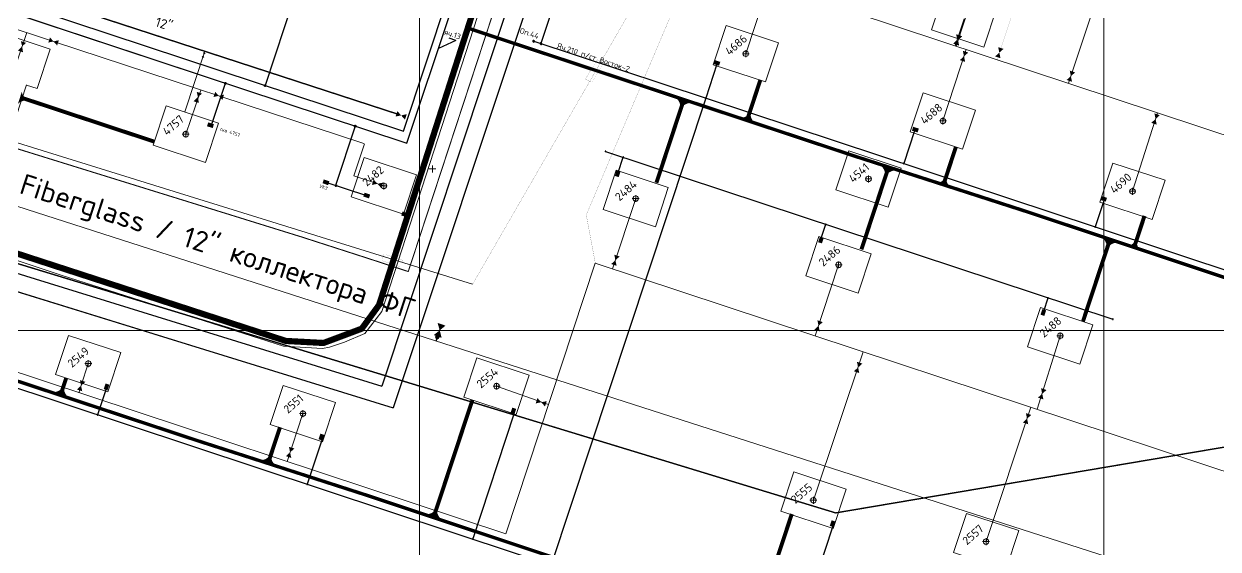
# Model space of a CAD drawing. Header units: millimetres. Extents: x 519 to 9564855, y -810 to 5021775.
# Drawn here: x 9538425 to 9540161, y 4995682 to 4996446 of the extents above; entities that cross this region are included whole.
import ezdxf

# ---------------------------------------------------------------- set-up
doc = ezdxf.new("R2010")
doc.units = ezdxf.units.MM
doc.header["$LTSCALE"] = 2
doc.header["$MEASUREMENT"] = 0
doc.header["$PDMODE"] = 2
doc.header["$PDSIZE"] = 5
doc.linetypes.add('ACAD_ISO02W100', pattern=[15, 12, -3])
doc.linetypes.add('DASHED2', pattern=[9.525, 6.35, -3.175])
for name, color, linetype, lineweight in [('200 скв. на 2010 год', 61, 'Continuous', 0), ('SteamInjInfrastructure', 25, 'Continuous', 100), ('WELLS(drilled after 2000y)', 6, 'Continuous', 40), ('Оптиковолоконный кабель', 220, 'CAB6', 20), ('Скв на 2025 допы от ХеКай', 204, 'Continuous', 0), ('Электро', 1, 'Continuous', 30), ('Электроснаб', 1, 'Continuous', 18), ('Электроснабжене', 1, 'Continuous', 18)]:
    doc.layers.add(name, color=color, linetype=linetype, lineweight=lineweight)
for name, color, linetype in [('42 доп. скв. на 2009 год', 96, 'Continuous'), ('Existing roads', 41, 'Continuous'), ('FIBERGLASS', 212, 'Continuous'), ('Future Roads', 44, 'Continuous'), ('GRID_PULKOVO', 7, 'Continuous'), ('Injection lines', 164, 'Continuous'), ('New disposal wells', 191, 'Continuous'), ('OilColl&Flowlines', 3, 'Continuous'), ('POINT', 7, 'Continuous'), ('PPLINE_WAT', 7, 'WTR_LINE'), ('PT_ID', 7, 'Continuous'), ('ROAD_GROUND', 9, 'Continuous'), ('Stage 10 wells', 7, 'Continuous'), ('stage 7.frame', 7, 'Continuous'), ('Stage8 wlls text', 7, 'Continuous'), ('STATION', 7, 'Continuous'), ('STATION_ID', 7, 'Continuous'), ('МГ-земельный участок', 7, 'Continuous')]:
    doc.layers.add(name, color=color, linetype=linetype)
doc.styles.add('92051501$0$STANDARD', font='simplex.shx')
doc.styles.add('Elect', font='isocpeur.ttf')
doc.styles.get("Standard").update_dxf_attribs({"font": 'isocpeur.ttf', "width": 0.5})
doc.styles.add('STD', font='txt')
doc.linetypes.add('_GP_B3', pattern='A,100,-6,["В3",Standard,S=5,R=0,X=-3,Y=-2.5],-8', length=114)
doc.linetypes.add('CAB', pattern='A,0.7,-0.43403,["K",Standard,S=0.9,R=0,X=-0.4,Y=-0.3],-0.8', length=1.93403)
doc.linetypes.add('CAB6', pattern='A,0.9,-0.9,["6",Standard,S=0.9,R=0,X=-0.8,Y=-0.4],11', length=12.8)
doc.linetypes.add('WTR_LINE', pattern='A,0.5,-0.2,["W",92051501$0$STANDARD,S=0.1,R=0,X=-0.1,Y=-0.05],-0.05', length=0.75)

# ---------------------------------------------------------------- blocks, each defined once
blk = doc.blocks.new('CROSS')
at = {"color": 0}
for p, q in [((-50, 0), (50, 0)), ((0, -50), (0, 50))]:
    blk.add_line(p, q, dxfattribs=at)

msp = doc.modelspace()

# ---------------------------------------------------------------- hatches: boundary and pattern name
at = {"layer": 'Existing roads', "lineweight": 0}
h = msp.add_hatch(color=256, dxfattribs=at)
h.paths.add_polyline_path([(9538426.73979, 4996335.78152), (9538426.14303, 4996334.19428, 0.1551187413), (9538416.60602, 4996329.66163), (9538419.35916, 4996338.21723)])
h.paths.add_polyline_path([(9538427.31342, 4996337.30723), (9538426.73979, 4996335.78152), (9538419.35916, 4996338.21723), (9538422.18964, 4996347.01316, 0.1615507837)])
h = msp.add_hatch(color=256, dxfattribs=at)
h.paths.add_polyline_path([(9539479.80831, 4996313.51779), (9539481.39555, 4996312.92102, 0.1551187413), (9539485.9282, 4996303.38401), (9539477.3726, 4996306.13715)])
h.paths.add_polyline_path([(9539478.28261, 4996314.09141), (9539479.80831, 4996313.51779), (9539477.3726, 4996306.13715), (9539468.57667, 4996308.96763, 0.1615507837)])
h = msp.add_hatch(color=256, dxfattribs=at)
h.paths.add_polyline_path([(9539764.5606, 4996219.29841), (9539766.14784, 4996218.70165, 0.1551187413), (9539770.68049, 4996209.16464), (9539762.1249, 4996211.91778)])
h.paths.add_polyline_path([(9539763.0349, 4996219.87204), (9539764.5606, 4996219.29841), (9539762.1249, 4996211.91778), (9539753.32896, 4996214.74826, 0.1615507837)])
h = msp.add_hatch(color=256, dxfattribs=at)
h.paths.add_polyline_path([(9540040.98749, 4996127.83376), (9540042.57473, 4996127.237, 0.1551187413), (9540047.10739, 4996117.69999), (9540038.55179, 4996120.45313)])
h.paths.add_polyline_path([(9540039.46179, 4996128.40739), (9540040.98749, 4996127.83376), (9540038.55179, 4996120.45313), (9540029.75585, 4996123.28361, 0.1615507837)])
at = {"layer": 'Future Roads', "linetype": 'ByBlock', "lineweight": 0, "ltscale": 25}
h = msp.add_hatch(color=256, dxfattribs=at)
h.paths.add_polyline_path([(9539380.91991, 4996326.11663), (9539379.33267, 4996326.71339, 0.1551187413), (9539374.80002, 4996336.2504), (9539383.35561, 4996333.49726)])
h.paths.add_polyline_path([(9539382.44561, 4996325.543), (9539380.91991, 4996326.11663), (9539383.35561, 4996333.49726), (9539392.15155, 4996330.66678, 0.1615507837)])
h = msp.add_hatch(color=256, dxfattribs=at)
h.paths.add_polyline_path([(9539678.42932, 4996227.98038), (9539676.84208, 4996228.57714, 0.1551187413), (9539672.30943, 4996238.11416), (9539680.86503, 4996235.36101)])
h.paths.add_polyline_path([(9539679.95502, 4996227.40675), (9539678.42932, 4996227.98038), (9539680.86503, 4996235.36101), (9539689.66096, 4996232.53053, 0.1615507837)])
h = msp.add_hatch(color=256, dxfattribs=at)
h.paths.add_polyline_path([(9540000.47832, 4996123.03491), (9539998.89109, 4996123.63167, 0.1551187413), (9539994.35843, 4996133.16868), (9540002.91403, 4996130.41554)])
h.paths.add_polyline_path([(9540002.00403, 4996122.46128), (9540000.47832, 4996123.03491), (9540002.91403, 4996130.41554), (9540011.70996, 4996127.58506, 0.1615507837)])
h = msp.add_hatch(color=256, dxfattribs=at)
h.paths.add_polyline_path([(9538481.82943, 4995915.19269), (9538483.41667, 4995914.59593, 0.1551187413), (9538487.94932, 4995905.05892), (9538479.39372, 4995907.81206)])
h.paths.add_polyline_path([(9538480.30373, 4995915.76632), (9538481.82943, 4995915.19269), (9538479.39372, 4995907.81206), (9538470.59779, 4995910.64254, 0.1615507837)])
h = msp.add_hatch(color=256, dxfattribs=at)
h.paths.add_polyline_path([(9538782.89434, 4995816.31371), (9538784.48158, 4995815.71695, 0.1551187413), (9538789.01423, 4995806.17994), (9538780.45863, 4995808.93308)])
h.paths.add_polyline_path([(9538781.36864, 4995816.88734), (9538782.89434, 4995816.31371), (9538780.45863, 4995808.93308), (9538771.6627, 4995811.76356, 0.1615507837)])
h = msp.add_hatch(color=256, dxfattribs=at)
h.paths.add_polyline_path([(9539023.99468, 4995737.75529), (9539025.58192, 4995737.15853, 0.1551187413), (9539030.11457, 4995727.62152), (9539021.55897, 4995730.37466)])
h.paths.add_polyline_path([(9539022.46897, 4995738.32892), (9539023.99468, 4995737.75529), (9539021.55897, 4995730.37466), (9539012.76304, 4995733.20514, 0.1615507837)])
at = {"layer": 'New disposal wells', "linetype": 'ByBlock', "lineweight": 0, "ltscale": 25}
h = msp.add_hatch(color=0, dxfattribs=at)
edge = h.paths.add_edge_path()
edge.add_arc((9539026.1, 4995990.2), 2.6, 0, 360)
at = {"layer": 'Электро', "ltscale": 7.5}
for points in [[(9539429.18048, 4996393.08801), (9539427.38472, 4996387.45588), (9539435.59557, 4996384.83791), (9539437.39133, 4996390.47003)], [(9538693.19605, 4996302.53536), (9538691.40029, 4996296.90324), (9538699.61114, 4996294.28527), (9538701.40691, 4996299.91739)], [(9539717.6586, 4996296.14708), (9539715.86284, 4996290.51496), (9539724.07369, 4996287.89698), (9539725.86945, 4996293.5291)], [(9539991.17552, 4996195.59436), (9539989.37976, 4996189.96223), (9539997.59061, 4996187.34426), (9539999.38638, 4996192.97638)]]:
    msp.add_hatch(color=256, dxfattribs=at).paths.add_polyline_path(points)
at = {"layer": 'Электро'}
h = msp.add_hatch(color=256, dxfattribs=at)
edge = h.paths.add_edge_path()
edge.add_arc((9538718.01239, 4996359.4865), 1.2343, 0, 360)
h = msp.add_hatch(color=256, dxfattribs=at)
edge = h.paths.add_edge_path()
edge.add_arc((9538775.71439, 4996356.02006), 1.2343, 0, 360)
h = msp.add_hatch(color=256, dxfattribs=at)
edge = h.paths.add_edge_path()
edge.add_arc((9538906.76008, 4996297.03331), 1.2343, 0, 360)
for points in [[(9538861.13565, 4996219.637), (9538859.2649, 4996214.02934), (9538867.44009, 4996211.30204), (9538869.31084, 4996216.9097)], [(9539284.06407, 4996224.76478), (9539289.6763, 4996222.90779), (9539292.38353, 4996231.08965), (9539286.7713, 4996232.94664)], [(9538920.41752, 4996200.37516), (9538918.54676, 4996194.7675), (9538926.72196, 4996192.0402), (9538928.59271, 4996197.64786)], [(9539579.46883, 4996128.50043), (9539585.08106, 4996126.64344), (9539587.78829, 4996134.8253), (9539582.17606, 4996136.68228)], [(9539902.70426, 4996023.10296), (9539908.31649, 4996021.24598), (9539911.02372, 4996029.42784), (9539905.41149, 4996031.28482)], [(9538541.16149, 4995914.92685), (9538546.77372, 4995913.06987), (9538549.48095, 4995921.25173), (9538543.86872, 4995923.10871)], [(9539132.3666, 4995879.78255), (9539137.97883, 4995877.92556), (9539140.68606, 4995886.10742), (9539135.07383, 4995887.9644)], [(9538853.52654, 4995842.04346), (9538859.13878, 4995840.18647), (9538861.84601, 4995848.36833), (9538856.23377, 4995850.22532)], [(9539596.52332, 4995716.12129), (9539602.13555, 4995714.26431), (9539604.84278, 4995722.44617), (9539599.23055, 4995724.30315)]]:
    msp.add_hatch(color=256, dxfattribs=at).paths.add_polyline_path(points)
h = msp.add_hatch(color=256, dxfattribs=at)
edge = h.paths.add_edge_path()
edge.add_arc((9538878.75477, 4996210.71123), 1.2343, 0, 360)
at = {"layer": 'Электроснаб', "lineweight": 0, "ltscale": 7.5}
for points in [[(9539429.18048, 4996393.08801), (9539427.38472, 4996387.45588), (9539435.59557, 4996384.83791), (9539437.39133, 4996390.47003)], [(9538693.19605, 4996302.53536), (9538691.40029, 4996296.90324), (9538699.61114, 4996294.28527), (9538701.40691, 4996299.91739)], [(9539717.6586, 4996296.14708), (9539715.86284, 4996290.51496), (9539724.07369, 4996287.89698), (9539725.86945, 4996293.5291)], [(9539991.17552, 4996195.59436), (9539989.37976, 4996189.96223), (9539997.59061, 4996187.34426), (9539999.38638, 4996192.97638)]]:
    msp.add_hatch(color=1, dxfattribs=at).paths.add_polyline_path(points)
at = {"layer": 'Электроснаб', "lineweight": 0}
h = msp.add_hatch(color=1, dxfattribs=at)
edge = h.paths.add_edge_path()
edge.add_arc((9538718.01239, 4996359.4865), 1.2343, 0, 360)
h = msp.add_hatch(color=1, dxfattribs=at)
edge = h.paths.add_edge_path()
edge.add_arc((9538775.71439, 4996356.02006), 1.2343, 0, 360)
h = msp.add_hatch(color=1, dxfattribs=at)
edge = h.paths.add_edge_path()
edge.add_arc((9538906.76008, 4996297.03331), 1.2343, 0, 360)
for points in [[(9538861.13565, 4996219.637), (9538859.2649, 4996214.02934), (9538867.44009, 4996211.30204), (9538869.31084, 4996216.9097)], [(9539284.06407, 4996224.76478), (9539289.6763, 4996222.90779), (9539292.38353, 4996231.08965), (9539286.7713, 4996232.94664)], [(9538920.41752, 4996200.37516), (9538918.54676, 4996194.7675), (9538926.72196, 4996192.0402), (9538928.59271, 4996197.64786)], [(9539579.46883, 4996128.50043), (9539585.08106, 4996126.64344), (9539587.78829, 4996134.8253), (9539582.17606, 4996136.68228)], [(9539902.70426, 4996023.10296), (9539908.31649, 4996021.24598), (9539911.02372, 4996029.42784), (9539905.41149, 4996031.28482)], [(9538541.16149, 4995914.92685), (9538546.77372, 4995913.06987), (9538549.48095, 4995921.25173), (9538543.86872, 4995923.10871)], [(9539132.3666, 4995879.78255), (9539137.97883, 4995877.92556), (9539140.68606, 4995886.10742), (9539135.07383, 4995887.9644)], [(9538853.52654, 4995842.04346), (9538859.13878, 4995840.18647), (9538861.84601, 4995848.36833), (9538856.23377, 4995850.22532)], [(9539596.52332, 4995716.12129), (9539602.13555, 4995714.26431), (9539604.84278, 4995722.44617), (9539599.23055, 4995724.30315)]]:
    msp.add_hatch(color=1, dxfattribs=at).paths.add_polyline_path(points)
h = msp.add_hatch(color=1, dxfattribs=at)
edge = h.paths.add_edge_path()
edge.add_arc((9538878.75477, 4996210.71123), 1.2343, 0, 360)
at = {"layer": 'Электроснабжене', "lineweight": 0, "ltscale": 7.5}
for points in [[(9539429.18048, 4996393.08801), (9539427.38472, 4996387.45588), (9539435.59557, 4996384.83791), (9539437.39133, 4996390.47003)], [(9538693.19605, 4996302.53536), (9538691.40029, 4996296.90324), (9538699.61114, 4996294.28527), (9538701.40691, 4996299.91739)], [(9539717.6586, 4996296.14708), (9539715.86284, 4996290.51496), (9539724.07369, 4996287.89698), (9539725.86945, 4996293.5291)], [(9539991.17552, 4996195.59436), (9539989.37976, 4996189.96223), (9539997.59061, 4996187.34426), (9539999.38638, 4996192.97638)]]:
    msp.add_hatch(color=1, dxfattribs=at).paths.add_polyline_path(points)
at = {"layer": 'Электроснабжене', "lineweight": 0}
h = msp.add_hatch(color=1, dxfattribs=at)
edge = h.paths.add_edge_path()
edge.add_arc((9538718.01239, 4996359.4865), 1.2343, 0, 360)
h = msp.add_hatch(color=1, dxfattribs=at)
edge = h.paths.add_edge_path()
edge.add_arc((9538775.71439, 4996356.02006), 1.2343, 0, 360)
h = msp.add_hatch(color=1, dxfattribs=at)
edge = h.paths.add_edge_path()
edge.add_arc((9538906.76008, 4996297.03331), 1.2343, 0, 360)
for points in [[(9538861.13565, 4996219.637), (9538859.2649, 4996214.02934), (9538867.44009, 4996211.30204), (9538869.31084, 4996216.9097)], [(9539284.06407, 4996224.76478), (9539289.6763, 4996222.90779), (9539292.38353, 4996231.08965), (9539286.7713, 4996232.94664)], [(9538920.41752, 4996200.37516), (9538918.54676, 4996194.7675), (9538926.72196, 4996192.0402), (9538928.59271, 4996197.64786)], [(9539579.46883, 4996128.50043), (9539585.08106, 4996126.64344), (9539587.78829, 4996134.8253), (9539582.17606, 4996136.68228)], [(9539902.70426, 4996023.10296), (9539908.31649, 4996021.24598), (9539911.02372, 4996029.42784), (9539905.41149, 4996031.28482)], [(9538541.16149, 4995914.92685), (9538546.77372, 4995913.06987), (9538549.48095, 4995921.25173), (9538543.86872, 4995923.10871)], [(9539132.3666, 4995879.78255), (9539137.97883, 4995877.92556), (9539140.68606, 4995886.10742), (9539135.07383, 4995887.9644)], [(9538853.52654, 4995842.04346), (9538859.13878, 4995840.18647), (9538861.84601, 4995848.36833), (9538856.23377, 4995850.22532)], [(9539596.52332, 4995716.12129), (9539602.13555, 4995714.26431), (9539604.84278, 4995722.44617), (9539599.23055, 4995724.30315)]]:
    msp.add_hatch(color=1, dxfattribs=at).paths.add_polyline_path(points)
h = msp.add_hatch(color=1, dxfattribs=at)
edge = h.paths.add_edge_path()
edge.add_arc((9538878.75477, 4996210.71123), 1.2343, 0, 360)

# ---------------------------------------------------------------- linework, layer by layer
at = {"layer": '200 скв. на 2010 год', "color": 0, "lineweight": 0}
msp.add_lwpolyline([(9539744.48202, 4996437.07759), (9539820.46255, 4996411.93701), (9539839.31798, 4996468.92241), (9539763.33745, 4996494.06299)], close=True, dxfattribs=at)
at = {"layer": '42 доп. скв. на 2009 год', "linetype": 'ByBlock', "lineweight": 0, "ltscale": 80}
msp.add_point((9539652.8, 4996220.3), dxfattribs=at)
at = {"layer": 'DEFPOINTS', "color": 1, "lineweight": 0, "ltscale": 80}
for p in [(9539314.4, 4996191.8), (9539609.3, 4996095.5), (9538518.8, 4995952), (9539112.2, 4995919.2), (9538830.7, 4995879.3), (9539572.7, 4995753.4), (9539823.6, 4995693.3)]:
    msp.add_point(p, dxfattribs=at)
at = {"layer": 'Existing roads', "color": 3, "linetype": 'ByBlock', "lineweight": 0, "ltscale": 80}
msp.add_line((9538904.64233, 4996224.64916, 0.46873), (9538920.06418, 4996271.35684, 6.13989), dxfattribs=at)
at = {"layer": 'Existing roads', "lineweight": 0, "const_width": 5.7, "flags": 128}
for points in [[(9539476.13021, 4996305.34595), (9539495.39592, 4996363.57376)], [(9538421.95972, 4996338.3374), (9538614.12874, 4996274.75215)], [(9539761.62396, 4996211.90492), (9539779.8285, 4996266.92548)], [(9540038.48072, 4996120.0529), (9540053.88313, 4996166.60446)]]:
    msp.add_lwpolyline(points, dxfattribs=at)
at = {"layer": 'Existing roads', "linetype": 'ByBlock', "lineweight": 0, "const_width": 6, "flags": 128}
msp.add_lwpolyline([(9538974.59409, 4996170.15201), (9538980.18483, 4996168.36033)], dxfattribs=at)
at = {"layer": 'FIBERGLASS', "color": 0, "linetype": 'ByBlock', "lineweight": 0, "ltscale": 25}
msp.add_circle((9539026.1, 4995990.2), 2.6, dxfattribs=at)
at = {"layer": 'Future Roads', "linetype": 'ByBlock', "lineweight": 0, "const_width": 5}
for points in [[(9539070.26676, 4996439.62033), (9539276.89667, 4996371.24921), (9539486.09667, 4996302.04921), (9539634.69667, 4996252.84921), (9539882.69667, 4996172.84921), (9540748.83554, 4995884.49175)], [(9538110.00052, 4996027.78524), (9538318.97705, 4995958.63766), (9538528.17705, 4995889.43766), (9538676.77705, 4995840.23766), (9538924.77705, 4995760.23766), (9539887.48659, 4995439.72961)]]:
    msp.add_lwpolyline(points, dxfattribs=at)
at = {"layer": 'Future Roads', "linetype": 'ByBlock', "lineweight": 0, "ltscale": 25, "const_width": 5.7, "flags": 128}
for points in [[(9539344.57041, 4996214.82785), (9539384.42664, 4996335.68002)], [(9539642.4615, 4996117.87124), (9539681.97627, 4996237.59773)], [(9539964.40155, 4996013.22196), (9540003.56563, 4996131.88587)], [(9538478.42759, 4995905.89398), (9538486.75448, 4995931.18536)], [(9539020.60291, 4995728.33503), (9539077.05662, 4995898.94997)], [(9538780.09798, 4995806.90832), (9538797.48972, 4995859.60384)], [(9539488.12485, 4995572.68627), (9539541.27166, 4995733.35929)]]:
    msp.add_lwpolyline(points, dxfattribs=at)
at = {"layer": 'GRID_PULKOVO', "lineweight": 0}
for p, q in [((9539000, 5010000), (9539000, 4992000)), ((9539994.68753, 5010003.949), (9539994.68753, 4992000)), ((9533000, 4996000), (9548000, 4996000))]:
    msp.add_line(p, q, dxfattribs=at)
at = {"layer": 'Injection lines', "lineweight": 0}
msp.add_line((9538659.02312, 4996317.93539), (9538688.38198, 4996405.82303), dxfattribs=at)
at = {"layer": 'Injection lines', "lineweight": 0, "const_width": 2}
msp.add_lwpolyline([(9538966.73311, 4996315.1084), (9537369.34612, 4996835.38825)], dxfattribs=at)
at = {"layer": 'Injection lines', "lineweight": 0}
for points in [[(9538687.26105, 4996396.26962), (9538683.33249, 4996397.5695), (9538686.42251, 4996400.32179)], [(9538689.51252, 4996403.07407), (9538686.42251, 4996400.32179), (9538685.58396, 4996404.37396)], [(9538968.03321, 4996318.88984, -0.00006), (9538973.53777, 4996312.70982, -0.00006), (9538965.43343, 4996311.03274, -0.00006)], [(9538981.64211, 4996314.3869, -0.00006), (9538979.04234, 4996306.52979, -0.00006), (9538973.53777, 4996312.70982, -0.00006)]]:
    msp.add_solid(points, dxfattribs=at)
at = {"layer": 'New disposal wells', "color": 84, "linetype": 'ByBlock', "lineweight": 0, "ltscale": 25}
msp.add_line((9540707, 4995444), (9536707.0066, 4996729.99813), dxfattribs=at)
at = {"layer": 'New disposal wells', "color": 84, "linetype": 'ByBlock', "lineweight": 0, "ltscale": 25, "const_width": 2}
msp.add_lwpolyline([(9539024.3241, 4995984.98041), (9539032.45556, 4996008.87979)], dxfattribs=at)
at = {"layer": 'New disposal wells', "color": 84, "linetype": 'ByBlock', "lineweight": 0, "ltscale": 25}
for points in [[(9539038.03818, 4996007.14613), (9539029.5812, 4996000.43167), (9539026.47771, 4996011.12779)], [(9539032.40095, 4995989.4541), (9539020.81312, 4995993.40888), (9539029.5812, 4996000.43167)]]:
    msp.add_solid(points, dxfattribs=at)
at = {"layer": 'OilColl&Flowlines', "lineweight": 0}
for p, q in [((9537688.59754, 4996677.01794, 0.92864), (9538468.16042, 4996420.23872, 4.91075)), ((9539991.2, 4996502.7), (9539943.46824, 4996359.3705)), ((9538415.8, 4996392.9), (9538429.4186, 4996432.99984)), ((9538468.16042, 4996420.23872, 4.91075), (9538919.18068, 4996271.64792, 6.13749)), ((9538660.5, 4996285.4), (9538682.24125, 4996349.28759)), ((9540036.4, 4996202.4), (9540072.96539, 4996316.52224))]:
    msp.add_line(p, q, dxfattribs=at)
at = {"layer": 'OilColl&Flowlines', "linetype": 'ByBlock', "lineweight": 0}
for p, q in [((9539265.20709, 4996583.79483), (9540885.84466, 4996047.55522)), ((9539474.4, 4996402.3), (9539508.03414, 4996503.44776)), ((9539760.9, 4996304.6), (9539794.89006, 4996408.53233)), ((9538948.4, 4996210.2), (9538904.64233, 4996224.64916, 0.46873))]:
    msp.add_line(p, q, dxfattribs=at)
at = {"layer": 'OilColl&Flowlines', "color": 3, "linetype": 'ByBlock', "lineweight": 0, "ltscale": 5}
for p, q in [((9539827.6, 4996557.3), (9539780.00512, 4996413.45749)), ((9539791.9, 4996453), (9539778.93343, 4996413.81209))]:
    msp.add_line(p, q, dxfattribs=at)
at = {"layer": 'OilColl&Flowlines', "color": 3, "linetype": 'ByBlock', "lineweight": 0, "ltscale": 25}
for p, q in [((9539314.4, 4996191.8), (9539280.83288, 4996089.73924)), ((9539255.69468, 4996098.05702), (9539125.45631, 4995704.44719)), ((9540751.28734, 4995603.19251), (9539255.69468, 4996098.05702)), ((9539609.3, 4996095.5), (9539575.35269, 4995992.28798)), ((9539125.45631, 4995704.44719), (9538070.16045, 4996053.62547)), ((9539931.4, 4995992.4), (9539897.79355, 4995885.59814)), ((9539572.7, 4995753.4), (9539645.19828, 4995969.17733)), ((9538518.8, 4995952), (9538505.01673, 4995909.7394)), ((9539112.2, 4995919.2), (9539187.61911, 4995892.31724)), ((9539823.6, 4995693.3), (9539888.72057, 4995888.60022)), ((9538830.7, 4995879.3), (9538807.70145, 4995809.58652))]:
    msp.add_line(p, q, dxfattribs=at)
at = {"layer": 'OilColl&Flowlines', "color": 3, "linetype": 'ByBlock', "lineweight": 0, "ltscale": 80, "const_width": 0.2}
msp.add_lwpolyline([(9539839.58478, 4996393.74366), (9539919.74461, 4996634.29973)], dxfattribs=at)
at = {"layer": 'OilColl&Flowlines', "linetype": 'ByBlock', "lineweight": 0, "ltscale": 50, "const_width": 0.2}
msp.add_lwpolyline([(9539255.69468, 4996098.05702), (9539242.57859, 4996167.99585), (9539399.83398, 4996539.24923)], dxfattribs=at)
at = {"layer": 'OilColl&Flowlines', "lineweight": 0}
for points, elevation in [([(9538461.91042, 4996422.29875, 8, 0, 0), (9538468.16042, 4996420.23872, 0, 8, 0), (9538474.78829, 4996418.06943, 8, 8, 0)], 4.91075), ([(9538702.06524, 4996343.19446, 8, 0, 0), (9538708.31524, 4996341.13443, 0, 8, 0), (9538714.94311, 4996338.96514, 8, 8, 0)], 6.13749)]:
    msp.add_lwpolyline(points, format="xyseb", dxfattribs=dict(at, elevation=elevation))
for points in [[(9538424.70979, 4996419.3593, 8, 0, 0), (9538422.64976, 4996413.1093, 0, 8, 0), (9538420.20476, 4996405.69136, 8, 8, 0)], [(9538680.21786, 4996345.60755, 8, 0, 0), (9538678.15783, 4996339.35755, 0, 8, 0), (9538675.71284, 4996331.9396, 8, 8, 0)]]:
    msp.add_lwpolyline(points, format="xyseb", dxfattribs=at)
at = {"layer": 'OilColl&Flowlines', "linetype": 'ByBlock', "lineweight": 0}
for points in [[(9539787.99725, 4996428.03214), (9539781.81723, 4996422.52758), (9539780.14014, 4996430.63192)], [(9539789.05168, 4996427.62539), (9539782.87166, 4996422.12083), (9539781.19458, 4996430.22517)], [(9539783.49431, 4996414.42324), (9539775.6372, 4996417.02301), (9539781.81723, 4996422.52758)], [(9539784.54874, 4996414.01649), (9539776.69164, 4996416.61626), (9539782.87166, 4996422.12083)], [(9539793.25369, 4996390.41398), (9539785.39658, 4996393.01375), (9539791.5766, 4996398.51832)], [(9539797.75663, 4996404.02289), (9539791.5766, 4996398.51832), (9539789.89952, 4996406.62266)]]:
    msp.add_solid(points, dxfattribs=at)
at = {"layer": 'OilColl&Flowlines', "lineweight": 0}
for points in [[(9539849.07329, 4996409.37876), (9539842.89326, 4996403.87419), (9539841.21618, 4996411.97853)], [(9539844.57035, 4996395.76985), (9539836.71324, 4996398.36963), (9539842.89326, 4996403.87419)], [(9539953.06219, 4996375.19272), (9539946.88217, 4996369.68816), (9539945.20509, 4996377.7925)], [(9539948.55925, 4996361.58382), (9539940.70215, 4996364.18359), (9539946.88217, 4996369.68816)], [(9540071.64186, 4996299.34937), (9540063.78476, 4996301.94914), (9540069.96478, 4996307.45371)], [(9540076.1448, 4996312.95828), (9540069.96478, 4996307.45371), (9540068.2877, 4996315.55805)], [(9538933.55411, 4996219.47724), (9538939.05868, 4996213.29721), (9538930.95434, 4996211.62013)], [(9538947.16302, 4996214.9743), (9538944.56324, 4996207.11719), (9538939.05868, 4996213.29721)]]:
    msp.add_solid(points, dxfattribs=at)
at = {"layer": 'OilColl&Flowlines', "color": 3, "linetype": 'ByBlock', "lineweight": 0}
for points in [[(9539286.63088, 4996094.08923), (9539278.77377, 4996096.689), (9539284.9538, 4996102.19357)], [(9539291.13382, 4996107.69814), (9539284.9538, 4996102.19357), (9539283.27671, 4996110.29791)], [(9539586.3544, 4996012.36478), (9539580.17438, 4996006.86021), (9539578.49729, 4996014.96455)], [(9539581.85146, 4995998.75587), (9539573.99435, 4996001.35564), (9539580.17438, 4996006.86021)], [(9539639.33503, 4995938.2844), (9539631.47792, 4995940.88417), (9539637.65795, 4995946.38874)], [(9539643.83797, 4995951.89331), (9539637.65795, 4995946.38874), (9539635.98086, 4995954.49308)], [(9538514.55971, 4995925.40758), (9538508.37969, 4995919.90302), (9538506.70261, 4995928.00736)], [(9538510.05677, 4995911.79868), (9538502.19967, 4995914.39845), (9538508.37969, 4995919.90302)], [(9539906.9132, 4995899.98691), (9539899.05609, 4995902.58668), (9539905.23611, 4995908.09125)], [(9539911.41614, 4995913.59582), (9539905.23611, 4995908.09125), (9539903.55903, 4995916.19559)], [(9539884.88102, 4995863.82336), (9539877.02391, 4995866.42313), (9539883.20393, 4995871.9277)], [(9539889.38396, 4995877.43227), (9539883.20393, 4995871.9277), (9539881.52685, 4995880.03204)], [(9538813.82161, 4995814.91016), (9538805.96451, 4995817.50993), (9538812.14453, 4995823.0145)], [(9538818.32455, 4995828.51906), (9538812.14453, 4995823.0145), (9538810.46745, 4995831.11884)]]:
    msp.add_solid(points, dxfattribs=at)
at = {"layer": 'OilColl&Flowlines', "color": 3, "lineweight": 0}
for points in [[(9539171.6159, 4995901.97108), (9539177.12047, 4995895.79106), (9539169.01613, 4995894.11397)], [(9539185.22481, 4995897.46814), (9539182.62504, 4995889.61103), (9539177.12047, 4995895.79106)]]:
    msp.add_solid(points, dxfattribs=at)
at = {"layer": 'PPLINE_WAT', "color": 5, "linetype": '_GP_B3', "lineweight": 0, "ltscale": 0.01, "flags": 128}
msp.add_lwpolyline([(9535082.92219, 4997211.76586), (9535233.59197, 4997261.4994), (9539077.337, 4996067.316)], dxfattribs=at)
at = {"layer": 'PPLINE_WAT', "color": 15, "linetype": 'ByBlock', "lineweight": 0, "ltscale": 25}
msp.add_lwpolyline([(9539241.33852, 4996365.36602, 0.25, 0.125, 0), (9539250.88027, 4996360.73022, 0.125, 0.125, 0), (9539267.77999, 4996388.86098, 0.125, 0.125, 0), (9539258.14181, 4996393.54364, 0.125, 0.125, 0), (9539241.33852, 4996365.36602, 0.125, 0.125, 0)], format="xyseb", dxfattribs=at)
at = {"layer": 'PPLINE_WAT', "color": 15, "linetype": 'ByBlock', "lineweight": 0, "ltscale": 25, "const_width": 0.125}
msp.add_lwpolyline([(9538948.76925, 4996111.13758), (9538975.68445, 4996102.23183), (9538972.52142, 4996092.67245), (9538945.60623, 4996101.5782), (9538948.76925, 4996111.13758)], dxfattribs=at)
at = {"layer": 'ROAD_GROUND', "color": 8, "lineweight": 0, "const_width": 9}
msp.add_lwpolyline([(9538168.13692, 4996192.29876), (9538805.97571, 4995984.92129), (9538860.69347, 4995981.95483), (9538916.32278, 4996002.79016), (9538941.43808, 4996037.20742), (9539685.18655, 4998357.98738)], dxfattribs=at)
at = {"layer": 'ROAD_GROUND', "color": 8, "lineweight": 0}
msp.add_lwpolyline([(9538168.47242, 4996193.72235), (9538805.93795, 4995986.46624), (9538859.637, 4995983.555), (9538913.837, 4996003.855), (9538938.137, 4996037.155), (9539606.837, 4998123.755)], dxfattribs=at)
at = {"layer": 'Stage 10 wells', "color": 19, "lineweight": 0}
msp.add_lwpolyline([(9539605.38202, 4996204.37759), (9539681.36255, 4996179.23701), (9539700.21798, 4996236.22241), (9539624.23745, 4996261.36299)], close=True, dxfattribs=at)
at = {"layer": 'Stage 10 wells', "color": 0, "linetype": 'ByBlock', "lineweight": 0}
for points in [[(9539267.00264, 4996175.94117), (9539342.98317, 4996150.80059), (9539361.8386, 4996207.78598), (9539285.85808, 4996232.92656)], [(9539561.88202, 4996079.57759), (9539637.86255, 4996054.43701), (9539656.71798, 4996111.42241), (9539580.73745, 4996136.56299)], [(9539883.98202, 4995976.47759), (9539959.96255, 4995951.33701), (9539978.81798, 4996008.32241), (9539902.83745, 4996033.46299)], [(9538471.38202, 4995936.07759), (9538547.36255, 4995910.93701), (9538566.21798, 4995967.92241), (9538490.23745, 4995993.06299)], [(9539064.66692, 4995903.31821), (9539140.64745, 4995878.17763), (9539159.50288, 4995935.16302), (9539083.52236, 4995960.3036)], [(9538783.28202, 4995863.37759), (9538859.26255, 4995838.23701), (9538878.11798, 4995895.22241), (9538802.13745, 4995920.36299)], [(9539525.28202, 4995737.47759), (9539601.26255, 4995712.33701), (9539620.11798, 4995769.32241), (9539544.13745, 4995794.46299)], [(9539776.18202, 4995677.37759), (9539852.16255, 4995652.23701), (9539871.01798, 4995709.22241), (9539795.03745, 4995734.36299)]]:
    msp.add_lwpolyline(points, close=True, dxfattribs=at)
at = {"layer": 'Stage 10 wells', "color": 0, "lineweight": 0}
msp.add_circle((9539652.8, 4996220.3), 4.0951, dxfattribs=at)
at = {"layer": 'Stage 10 wells', "color": 0, "linetype": 'ByBlock', "lineweight": 0}
for centre in [(9539314.4, 4996191.8), (9539609.3, 4996095.5), (9539931.4, 4995992.4), (9538518.8, 4995952), (9539112.2, 4995919.2), (9538830.7, 4995879.3), (9539572.7, 4995753.4), (9539823.6, 4995693.3)]:
    msp.add_circle(centre, 4, dxfattribs=at)
for p in [(9539314.42062, 4996191.86358), (9539609.3, 4996095.5), (9539931.4, 4995992.4), (9538518.8, 4995952), (9539112.2, 4995919.2), (9538830.7, 4995879.3), (9539572.7, 4995753.4), (9539823.6, 4995693.3)]:
    msp.add_point(p, dxfattribs=at)
at = {"layer": 'stage 7.frame', "color": 0, "linetype": 'ByBlock', "lineweight": 0}
msp.add_lwpolyline([(9538371.70001, 4996386.47979), (9538356.33745, 4996391.56299), (9538337.48202, 4996334.57759), (9538413.46255, 4996309.43701), (9538429.15671, 4996356.86835)], dxfattribs=at)
at = {"layer": 'Stage8 wlls text', "color": 0, "linetype": 'ByBlock', "lineweight": 0}
for points in [[(9539426.98202, 4996386.3776), (9539502.96254, 4996361.23702), (9539521.81798, 4996418.22241), (9539445.83745, 4996443.36299)], [(9539713.48202, 4996288.6776), (9539789.46254, 4996263.53702), (9539808.31798, 4996320.52241), (9539732.33745, 4996345.66299)], [(9538613.08202, 4996269.4776), (9538689.06254, 4996244.33702), (9538707.91798, 4996301.32241), (9538631.93745, 4996326.46299)], [(9539988.98202, 4996186.4776), (9540064.96254, 4996161.33702), (9540083.81798, 4996218.32241), (9540007.83745, 4996243.46299)]]:
    msp.add_lwpolyline(points, close=True, dxfattribs=at)
msp.add_lwpolyline([(9538429.15413, 4996356.86052), (9538444.51668, 4996351.77733), (9538463.37212, 4996408.76273), (9538387.39159, 4996433.9033), (9538371.70001, 4996386.47979)], dxfattribs=at)
for centre in [(9539474.4, 4996402.3), (9539760.9, 4996304.6), (9538660.5, 4996285.4), (9540036.4, 4996202.4)]:
    msp.add_circle(centre, 4, dxfattribs=at)
at = {"layer": 'Stage8 wlls text', "color": 0, "linetype": 'ByBlock', "lineweight": 0, "ltscale": 80}
for p in [(9539474.4, 4996402.3), (9539760.9, 4996304.6), (9540036.4, 4996202.4)]:
    msp.add_point(p, dxfattribs=at)
at = {"layer": 'Stage8 wlls text', "color": 0, "linetype": 'ByBlock', "lineweight": 0}
msp.add_point((9538660.5, 4996285.4), dxfattribs=at)
at = {"layer": 'STATION', "color": 4, "lineweight": 0}
msp.add_point((9539018.98, 4996234.92, 0.888), dxfattribs=at)
at = {"layer": 'SteamInjInfrastructure', "linetype": 'ByBlock', "lineweight": 0, "ltscale": 50, "const_width": 0.2}
msp.add_lwpolyline([(9539305.61544, 4996462.66765), (9539077.337, 4996067.316)], dxfattribs=at)
at = {"layer": 'WELLS(drilled after 2000y)', "color": 0, "linetype": 'ByBlock', "lineweight": 0}
msp.add_lwpolyline([(9538900.98202, 4996194.27759), (9538976.96255, 4996169.13701), (9538995.81798, 4996226.12241), (9538919.83745, 4996251.26299)], close=True, dxfattribs=at)
msp.add_circle((9538948.4, 4996210.2), 4, dxfattribs=at)
at = {"layer": 'WELLS(drilled after 2000y)', "color": 0, "linetype": 'ByBlock', "lineweight": 0, "ltscale": 80}
msp.add_point((9538948.4, 4996210.2), dxfattribs=at)
at = {"layer": 'МГ-земельный участок', "color": 0, "linetype": 'DASHED2', "lineweight": 25, "ltscale": 5, "const_width": 2}
msp.add_lwpolyline([(9522167.80801, 4999999.48247), (9521654, 5002362), (9522840, 5002532), (9525642, 5002155), (9528521, 5002235), (9531281, 5003464), (9533105, 5001043), (9546614, 4998215), (9544978, 4995525), (9543652, 4996420), (9539605, 4995735), (9529554.6705, 4998798.09585), (9529554.71722, 4998845.23995), (9529525.402, 4998845.269), (9529525.36994, 4998882.97318), (9529309.91997, 4998882.84552), (9526935, 5000017), (9526935, 4999132), (9522906, 5001105), (9522683.367, 5000265.06642), (9522496, 5000315)], close=True, dxfattribs=at)
at = {"layer": 'Оптиковолоконный кабель', "linetype": 'CAB', "lineweight": 0, "ltscale": 0.5, "elevation": -22.9908}
for points in [[(9538945.5025, 4996027.6702), (9539136.9889, 4996618.2984), (9539342.2, 4997272.1911), (9539684.82097, 4998339.78463), (9539691.21255, 4998359.06955), (9539907.5384, 4998290.4285), (9540350.8967, 4998144.8157), (9540780.8997, 4998002.4946), (9541150.3086, 4997881.8374), (9541746.8166, 4997686.4776), (9541758.9843, 4997690.1748), (9541816.099, 4997851.4509), (9541843.129, 4997841.3058), (9541852.7108, 4997838.3727)], [(9537966.555, 4996252.0912), (9538479.64545, 4996080.72585), (9538802.45414, 4995977.4483), (9538859.28442, 4995974.07092), (9538869.43181, 4995976.07997), (9538891.12496, 4995982.99871), (9538920.53165, 4995995.84524), (9538945.5025, 4996027.6702)]]:
    msp.add_lwpolyline(points, dxfattribs=at)
at = {"layer": 'Скв на 2025 допы от ХеКай', "color": 244, "linetype": 'ACAD_ISO02W100', "lineweight": 0, "true_color": 0x991b1e, "const_width": 1.5, "elevation": 23.89046}
msp.add_lwpolyline([(9534979.02349, 4997234.22329), (9534991.48963, 4997272.62823), (9535106.23171, 4997237.03287), (9535120.56024, 4997221.5405), (9535244.12576, 4997249.5346), (9537470.7969, 4996557.32601), (9537504.74657, 4996520.61879), (9537600.25634, 4996490.98969), (9537649.02056, 4996502.03736), (9538159.70206, 4996343.61342), (9538350.7216, 4996284.35522), (9538541.74114, 4996225.09702), (9538732.76507, 4996165.85294), (9538761.24948, 4996157.00101), (9538828.27048, 4996136.20971), (9538923.447, 4996105.53229), (9538983.87776, 4996085.78217), (9539109.12615, 4996467.2582), (9539371.99663, 4997269.22699), (9539580.04443, 4997902.88986), (9539655.17686, 4998179.87523), (9539745.95467, 4998456.36228), (9539768.58854, 4998525.29955), (9539771.34729, 4998524.39378)], dxfattribs=at)
at = {"layer": 'Электро'}
for p, q in [((9540127.05978, 4999480.17188, 0), (9538945.38214, 4995919.3316)), ((9540154.57009, 4999471.07195, 0.00006), (9538962.08214, 4995887.9316, 0)), ((9538976.74812, 4996289.55834, -0.00006), (9539409.68147, 4997596.84872, -0.00001)), ((9539209.50906, 4996517.50405), (9539176.72813, 4996417.03695, 0)), ((9539166.19217, 4996420.52313, 0), (9539982.22989, 4996150.50917)), ((9539432.40419, 4996387.08753), (9539416.10558, 4996337.82945)), ((9539416.10557, 4996337.83947), (9539191.61852, 4995659.38876)), ((9538906.76008, 4996297.03331, -0.00006), (9538878.19147, 4996210.88845, 0)), ((9539719.55447, 4996290.02829), (9539703.86617, 4996242.61468)), ((9537787.48214, 4996277.1316), (9538945.38214, 4995919.3316)), ((9539270.49742, 4996260.41359), (9540008.04084, 4996016.37384)), ((9539289.06176, 4996229.6211), (9539296.41311, 4996251.83856)), ((9537787.48214, 4996250.8316, 0), (9538962.08214, 4995887.9316, 0)), ((9538866.95135, 4996214.54059, 0), (9538921.49581, 4996196.84483, 0)), ((9539995.33548, 4996190.11722), (9539982.22989, 4996150.50917)), ((9539982.22988, 4996150.51919), (9540640.6268, 4995931.71581, 40.17728)), ((9539907.4914, 4996028.10194), (9539913.91585, 4996047.51809)), ((9538178.69012, 4995994.54841), (9539883.98423, 4995430.29749)), ((9538544.95226, 4995915.40352), (9538532.41326, 4995877.50784)), ((9539137.52369, 4995878.57768), (9539077.49284, 4995697.15088)), ((9538858.20671, 4995840.79256), (9538837.00731, 4995776.72318)), ((9539600.76859, 4995715.59861), (9539543.6305, 4995542.91437))]:
    msp.add_line(p, q, dxfattribs=at)
at = {"layer": 'Электро', "ltscale": 0.05}
for p, q in [((9537965.63214, 4996624.0616), (9538976.74812, 4996289.55834, -0.00006)), ((9537961.32214, 4996609.8616), (9538981.88069, 4996272.17726, 0)), ((9538842.50462, 4996557.87527), (9538775.71439, 4996356.02006, -0.00005)), ((9538697.356, 4996297.05823), (9538718.01239, 4996359.4865, 0))]:
    msp.add_line(p, q, dxfattribs=at)
at = {"layer": 'Электро', "ltscale": 0.7}
msp.add_line((9538981.88069, 4996272.17726, 0), (9539044.84841, 4996460.67386, 0), dxfattribs=at)
at = {"layer": 'Электро', "ltscale": 25}
for q in [(9539043.1576, 4996424.90014), (9539027.8603, 4996409.81921, 0)]:
    msp.add_line((9539052.96847, 4996421.6539), q, dxfattribs=at)
at = {"layer": 'Электро', "ltscale": 0.09}
msp.add_line((9539584.17013, 4996134.05102), (9539590.90238, 4996154.3974), dxfattribs=at)
at = {"layer": 'Электро', "ltscale": 50, "const_width": 1.5}
msp.add_lwpolyline([(9539415.39229, 4996338.06121, 1), (9539416.81887, 4996337.59769, 1)], format="xyb", close=True, dxfattribs=at)
at = {"layer": 'Электро'}
for centre in [(9538718.01239, 4996359.4865, 0), (9538775.71439, 4996356.02006, -0.00005), (9538906.76008, 4996297.03331, -0.00006), (9538878.75477, 4996210.71123, 0)]:
    msp.add_circle(centre, 1.2343, dxfattribs=at)
for centre, radius, start, end in [((9539166.19217, 4996420.52313, 0), 1.25, 162, 342), ((9539166.19217, 4996420.52313, 0), 1.25, 342, 162), ((9539176.72813, 4996417.03695, 0), 1.25, 162, 342), ((9539176.72813, 4996417.03695, 0), 1.25, 342, 162), ((9539270.49742, 4996260.41359), 0.5, 162.00000005, 342.00000005), ((9539270.49742, 4996260.41359), 0.5, 342.00000005, 162.00000005), ((9539296.41311, 4996251.83856), 0.5, 162.00000014, 342.00000014), ((9539296.41311, 4996251.83856), 0.5, 342.00000014, 162.00000014), ((9539703.86617, 4996242.61468), 0.5, 162, 342), ((9539703.86617, 4996242.61468), 0.5, 342, 162), ((9539378.6463, 4996224.62909), 0.5, 162, 342), ((9539378.6463, 4996224.62909), 0.5, 342, 162), ((9539590.90238, 4996154.3974), 0.5, 162, 342), ((9539590.90238, 4996154.3974), 0.5, 342, 162), ((9539982.22988, 4996150.51919), 0.5, 162.00000014, 342.00000014), ((9539982.22988, 4996150.51919), 0.5, 342.00000014, 162.00000014), ((9539913.91585, 4996047.51809), 0.5, 162.00000014, 342.00000014), ((9539913.91585, 4996047.51809), 0.5, 342.00000014, 162.00000014), ((9540008.04084, 4996016.37384), 0.5, 162, 342), ((9540008.04084, 4996016.37384), 0.5, 342, 162), ((9538532.41326, 4995877.50784), 0.5, 162.00000014, 342.00000014), ((9538532.41326, 4995877.50784), 0.5, 342.00000014, 162.00000014), ((9538837.00731, 4995776.72318), 0.5, 162, 342), ((9538837.00731, 4995776.72318), 0.5, 342, 162), ((9539077.49284, 4995697.15088), 0.5, 161.99999995, 341.99999995), ((9539077.49284, 4995697.15088), 0.5, 341.99999995, 161.99999995)]:
    msp.add_arc(centre, radius, start, end, dxfattribs=at)
at = {"layer": 'Электроснаб', "color": 1, "linetype": 'ByBlock', "lineweight": 0}
for p, q in [((9540127.05978, 4999480.17188, 0), (9538945.38214, 4995919.3316)), ((9540154.57009, 4999471.07195, 0.00006), (9538962.08214, 4995887.9316, 0)), ((9539209.50906, 4996517.50405), (9539176.72813, 4996417.03695, 0)), ((9539166.19217, 4996420.52313, 0), (9539982.22989, 4996150.50917)), ((9539432.40419, 4996387.08753), (9539416.10558, 4996337.82945)), ((9539416.10557, 4996337.83947), (9539191.61852, 4995659.38876)), ((9539719.55447, 4996290.02829), (9539703.86617, 4996242.61468)), ((9539270.49742, 4996260.41359), (9540008.04084, 4996016.37384)), ((9539289.06176, 4996229.6211), (9539296.41311, 4996251.83856)), ((9539995.33548, 4996190.11722), (9539982.22989, 4996150.50917)), ((9539982.22988, 4996150.51919), (9540640.6268, 4995931.71581, 40.17728))]:
    msp.add_line(p, q, dxfattribs=at)
at = {"layer": 'Электроснаб', "color": 1, "lineweight": 0}
for p, q in [((9538976.74812, 4996289.55834, -0.00006), (9539409.68147, 4997596.84872, -0.00001)), ((9538906.76008, 4996297.03331, -0.00006), (9538878.19147, 4996210.88845, 0)), ((9537787.48214, 4996277.1316), (9538945.38214, 4995919.3316)), ((9537787.48214, 4996250.8316, 0), (9538962.08214, 4995887.9316, 0)), ((9538866.95135, 4996214.54059, 0), (9538921.49581, 4996196.84483, 0)), ((9539907.4914, 4996028.10194), (9539913.91585, 4996047.51809)), ((9538178.69012, 4995994.54841), (9539883.98423, 4995430.29749)), ((9538544.95226, 4995915.40352), (9538532.41326, 4995877.50784)), ((9539137.52369, 4995878.57768), (9539077.49284, 4995697.15088)), ((9538858.20671, 4995840.79256), (9538837.00731, 4995776.72318)), ((9539600.76859, 4995715.59861), (9539543.6305, 4995542.91437))]:
    msp.add_line(p, q, dxfattribs=at)
at = {"layer": 'Электроснаб', "color": 1, "lineweight": 0, "ltscale": 0.05}
for p, q in [((9537965.63214, 4996624.0616), (9538976.74812, 4996289.55834, -0.00006)), ((9537961.32214, 4996609.8616), (9538981.88069, 4996272.17726, 0)), ((9538842.50462, 4996557.87527), (9538775.71439, 4996356.02006, -0.00005)), ((9538697.356, 4996297.05823), (9538718.01239, 4996359.4865, 0))]:
    msp.add_line(p, q, dxfattribs=at)
at = {"layer": 'Электроснаб', "color": 1, "lineweight": 0, "ltscale": 0.7}
msp.add_line((9538981.88069, 4996272.17726, 0), (9539044.84841, 4996460.67386, 0), dxfattribs=at)
at = {"layer": 'Электроснаб', "color": 1, "lineweight": 0, "ltscale": 25}
for q in [(9539043.1576, 4996424.90014), (9539027.8603, 4996409.81921, 0)]:
    msp.add_line((9539052.96847, 4996421.6539), q, dxfattribs=at)
at = {"layer": 'Электроснаб', "color": 1, "lineweight": 0, "ltscale": 0.09}
msp.add_line((9539584.17013, 4996134.05102), (9539590.90238, 4996154.3974), dxfattribs=at)
at = {"layer": 'Электроснаб', "color": 1, "linetype": 'ByBlock', "lineweight": 0, "ltscale": 50, "const_width": 1.5}
msp.add_lwpolyline([(9539415.39229, 4996338.06121, 1), (9539416.81887, 4996337.59769, 1)], format="xyb", close=True, dxfattribs=at)
at = {"layer": 'Электроснаб', "color": 1, "lineweight": 0}
for centre in [(9538718.01239, 4996359.4865, 0), (9538775.71439, 4996356.02006, -0.00005), (9538906.76008, 4996297.03331, -0.00006), (9538878.75477, 4996210.71123, 0)]:
    msp.add_circle(centre, 1.2343, dxfattribs=at)
for centre, radius, start, end in [((9539166.19217, 4996420.52313, 0), 1.25, 162, 342), ((9539166.19217, 4996420.52313, 0), 1.25, 342, 162), ((9539176.72813, 4996417.03695, 0), 1.25, 162, 342), ((9539176.72813, 4996417.03695, 0), 1.25, 342, 162), ((9539270.49742, 4996260.41359), 0.5, 162.00000005, 342.00000005), ((9539270.49742, 4996260.41359), 0.5, 342.00000005, 162.00000005), ((9539296.41311, 4996251.83856), 0.5, 162.00000014, 342.00000014), ((9539296.41311, 4996251.83856), 0.5, 342.00000014, 162.00000014), ((9539703.86617, 4996242.61468), 0.5, 162, 342), ((9539703.86617, 4996242.61468), 0.5, 342, 162), ((9539378.6463, 4996224.62909), 0.5, 162, 342), ((9539378.6463, 4996224.62909), 0.5, 342, 162), ((9539590.90238, 4996154.3974), 0.5, 162, 342), ((9539590.90238, 4996154.3974), 0.5, 342, 162), ((9539982.22988, 4996150.51919), 0.5, 162.00000014, 342.00000014), ((9539982.22988, 4996150.51919), 0.5, 342.00000014, 162.00000014), ((9539913.91585, 4996047.51809), 0.5, 162.00000014, 342.00000014), ((9539913.91585, 4996047.51809), 0.5, 342.00000014, 162.00000014), ((9540008.04084, 4996016.37384), 0.5, 162, 342), ((9540008.04084, 4996016.37384), 0.5, 342, 162), ((9538532.41326, 4995877.50784), 0.5, 162.00000014, 342.00000014), ((9538532.41326, 4995877.50784), 0.5, 342.00000014, 162.00000014), ((9538837.00731, 4995776.72318), 0.5, 162, 342), ((9538837.00731, 4995776.72318), 0.5, 342, 162), ((9539077.49284, 4995697.15088), 0.5, 161.99999995, 341.99999995), ((9539077.49284, 4995697.15088), 0.5, 341.99999995, 161.99999995)]:
    msp.add_arc(centre, radius, start, end, dxfattribs=at)
at = {"layer": 'Электроснабжене', "color": 1, "linetype": 'ByBlock', "lineweight": 0}
for p, q in [((9540127.05978, 4999480.17188, 0), (9538945.38214, 4995919.3316)), ((9540154.57009, 4999471.07195, 0.00006), (9538962.08214, 4995887.9316, 0)), ((9539209.50906, 4996517.50405), (9539176.72813, 4996417.03695, 0)), ((9539166.19217, 4996420.52313, 0), (9539982.22989, 4996150.50917)), ((9539432.40419, 4996387.08753), (9539416.10558, 4996337.82945)), ((9539416.10557, 4996337.83947), (9539191.61852, 4995659.38876)), ((9539719.55447, 4996290.02829), (9539703.86617, 4996242.61468)), ((9539270.49742, 4996260.41359), (9540008.04084, 4996016.37384)), ((9539289.06176, 4996229.6211), (9539296.41311, 4996251.83856)), ((9539995.33548, 4996190.11722), (9539982.22989, 4996150.50917)), ((9539982.22988, 4996150.51919), (9540640.6268, 4995931.71581, 40.17728))]:
    msp.add_line(p, q, dxfattribs=at)
at = {"layer": 'Электроснабжене', "color": 1, "lineweight": 0}
for p, q in [((9538976.74812, 4996289.55834, -0.00006), (9539409.68147, 4997596.84872, -0.00001)), ((9538906.76008, 4996297.03331, -0.00006), (9538878.19147, 4996210.88845, 0)), ((9537787.48214, 4996277.1316), (9538945.38214, 4995919.3316)), ((9537787.48214, 4996250.8316, 0), (9538962.08214, 4995887.9316, 0)), ((9538866.95135, 4996214.54059, 0), (9538921.49581, 4996196.84483, 0)), ((9539907.4914, 4996028.10194), (9539913.91585, 4996047.51809)), ((9538178.69012, 4995994.54841), (9539883.98423, 4995430.29749)), ((9538544.95226, 4995915.40352), (9538532.41326, 4995877.50784)), ((9539137.52369, 4995878.57768), (9539077.49284, 4995697.15088)), ((9538858.20671, 4995840.79256), (9538837.00731, 4995776.72318)), ((9539600.76859, 4995715.59861), (9539543.6305, 4995542.91437))]:
    msp.add_line(p, q, dxfattribs=at)
at = {"layer": 'Электроснабжене', "color": 1, "lineweight": 0, "ltscale": 0.05}
for p, q in [((9537965.63214, 4996624.0616), (9538976.74812, 4996289.55834, -0.00006)), ((9537961.32214, 4996609.8616), (9538981.88069, 4996272.17726, 0)), ((9538842.50462, 4996557.87527), (9538775.71439, 4996356.02006, -0.00005)), ((9538697.356, 4996297.05823), (9538718.01239, 4996359.4865, 0))]:
    msp.add_line(p, q, dxfattribs=at)
at = {"layer": 'Электроснабжене', "color": 1, "lineweight": 0, "ltscale": 0.7}
msp.add_line((9538981.88069, 4996272.17726, 0), (9539044.84841, 4996460.67386, 0), dxfattribs=at)
at = {"layer": 'Электроснабжене', "color": 1, "lineweight": 0, "ltscale": 25}
for q in [(9539043.1576, 4996424.90014), (9539027.8603, 4996409.81921, 0)]:
    msp.add_line((9539052.96847, 4996421.6539), q, dxfattribs=at)
at = {"layer": 'Электроснабжене', "color": 1, "lineweight": 0, "ltscale": 0.09}
msp.add_line((9539584.17013, 4996134.05102), (9539590.90238, 4996154.3974), dxfattribs=at)
at = {"layer": 'Электроснабжене', "color": 1, "linetype": 'ByBlock', "lineweight": 0, "ltscale": 50, "const_width": 1.5}
msp.add_lwpolyline([(9539415.39229, 4996338.06121, 1), (9539416.81887, 4996337.59769, 1)], format="xyb", close=True, dxfattribs=at)
at = {"layer": 'Электроснабжене', "color": 1, "lineweight": 0}
for centre in [(9538718.01239, 4996359.4865, 0), (9538775.71439, 4996356.02006, -0.00005), (9538906.76008, 4996297.03331, -0.00006), (9538878.75477, 4996210.71123, 0)]:
    msp.add_circle(centre, 1.2343, dxfattribs=at)
for centre, radius, start, end in [((9539166.19217, 4996420.52313, 0), 1.25, 162, 342), ((9539166.19217, 4996420.52313, 0), 1.25, 342, 162), ((9539176.72813, 4996417.03695, 0), 1.25, 162, 342), ((9539176.72813, 4996417.03695, 0), 1.25, 342, 162), ((9539270.49742, 4996260.41359), 0.5, 162.00000005, 342.00000005), ((9539270.49742, 4996260.41359), 0.5, 342.00000005, 162.00000005), ((9539296.41311, 4996251.83856), 0.5, 162.00000014, 342.00000014), ((9539296.41311, 4996251.83856), 0.5, 342.00000014, 162.00000014), ((9539703.86617, 4996242.61468), 0.5, 162, 342), ((9539703.86617, 4996242.61468), 0.5, 342, 162), ((9539378.6463, 4996224.62909), 0.5, 162, 342), ((9539378.6463, 4996224.62909), 0.5, 342, 162), ((9539590.90238, 4996154.3974), 0.5, 162, 342), ((9539590.90238, 4996154.3974), 0.5, 342, 162), ((9539982.22988, 4996150.51919), 0.5, 162.00000014, 342.00000014), ((9539982.22988, 4996150.51919), 0.5, 342.00000014, 162.00000014), ((9539913.91585, 4996047.51809), 0.5, 162.00000014, 342.00000014), ((9539913.91585, 4996047.51809), 0.5, 342.00000014, 162.00000014), ((9540008.04084, 4996016.37384), 0.5, 162, 342), ((9540008.04084, 4996016.37384), 0.5, 342, 162), ((9538532.41326, 4995877.50784), 0.5, 162.00000014, 342.00000014), ((9538532.41326, 4995877.50784), 0.5, 342.00000014, 162.00000014), ((9538837.00731, 4995776.72318), 0.5, 162, 342), ((9538837.00731, 4995776.72318), 0.5, 342, 162), ((9539077.49284, 4995697.15088), 0.5, 161.99999995, 341.99999995), ((9539077.49284, 4995697.15088), 0.5, 341.99999995, 161.99999995)]:
    msp.add_arc(centre, radius, start, end, dxfattribs=at)

# ---------------------------------------------------------------- block references
at = {"layer": 'POINT', "lineweight": 0, "xscale": 0.0020000003278255, "yscale": 0.0020000003278255, "zscale": 0.0020000003278255}
msp.add_blockref('CROSS', (9538481.7184, 4996086.3375, -23.5612), dxfattribs=at)

# ---------------------------------------------------------------- texts
at = {"layer": 'Injection lines', "lineweight": 0, "style": 'Elect'}
msp.add_text('12"', height=14, rotation=341.73319181, dxfattribs=at).set_placement((9538615.04862, 4996442.68802))
at = {"layer": 'New disposal wells', "color": 0, "lineweight": 0, "style": 'Elect'}
msp.add_text('NPS 12" Fiberglass / 12" коллектора ФГ ', height=30, rotation=342.09098713, dxfattribs=at).set_placement((9538259.84562, 4996250.74904))
at = {"layer": 'PT_ID', "lineweight": 0, "style": 'STD'}
msp.add_text(' 42', height=0.25, dxfattribs=at).set_placement((9538481.7184, 4996086.3375, -23.5612))
at = {"layer": 'Stage 10 wells', "color": 0, "lineweight": 0, "style": 'Elect'}
msp.add_text('4541', height=12, rotation=41, dxfattribs=at).set_placement((9539630.55327, 4996213.90325))
at = {"layer": 'Stage 10 wells', "color": 0, "linetype": 'ByBlock', "lineweight": 0, "style": 'Elect'}
for s, p in [('2484', (9539290.88348, 4996187.44101)), ('2486', (9539586.95175, 4996092.38894)), ('2488', (9539907.84394, 4995989.11222)), ('2549', (9538495.15993, 4995945.41305)), ('2554', (9539089.66103, 4995915.4248)), ('2551', (9538808.96982, 4995878.65973)), ('2555', (9539546.4486, 4995747.62834)), ('2557', (9539795.75438, 4995687.66928))]:
    msp.add_text(s, height=12, rotation=41, dxfattribs=at).set_placement(p)
at = {"layer": 'Stage8 wlls text', "color": 0, "linetype": 'ByBlock', "lineweight": 0, "style": 'Elect'}
for s, p in [('4686', (9539450.88051, 4996399.07135)), ('4688', (9539734.54036, 4996298.67232)), ('4757', (9538633.30411, 4996282.56381)), ('4690', (9540010.15192, 4996198.11345))]:
    msp.add_text(s, height=12, rotation=41, dxfattribs=at).set_placement(p)
at = {"layer": 'STATION_ID', "color": 4, "lineweight": 0}
msp.add_text('  AD1', height=0.5, dxfattribs=at).set_placement((9539018.98, 4996234.92, 0.888))
at = {"layer": 'WELLS(drilled after 2000y)', "color": 0, "linetype": 'ByBlock', "lineweight": 0, "style": 'Elect'}
msp.add_text('2482', height=12, rotation=41, dxfattribs=at).set_placement((9538923.67315, 4996208.81646))
at = {"layer": 'Электро', "ltscale": 25}
for s, p in [('яч.13', (9539035.63088, 4996430.42278)), ('Оп.44', (9539145.20474, 4996432.59644, -0.00003)), ('Яч.210 п/ст Восток-2', (9539199.4325, 4996410.52674, -0.00003))]:
    msp.add_text(s, height=8, rotation=341.69155606, dxfattribs=at).set_placement(p)
at = {"layer": 'Электро'}
msp.add_text('УКЗ', height=5, rotation=341.691556, dxfattribs=at).set_placement((9538854.85078, 4996207.71428, -0.00008))
at = {"layer": 'Электроснаб', "color": 1, "lineweight": 0, "ltscale": 25}
for s, p in [('яч.13', (9539035.63088, 4996430.42278)), ('Оп.44', (9539145.20474, 4996432.59644, -0.00003)), ('Яч.210 п/ст Восток-2', (9539199.4325, 4996410.52674, -0.00003))]:
    msp.add_text(s, height=8, rotation=341.69155606, dxfattribs=at).set_placement(p)
at = {"layer": 'Электроснаб', "color": 1, "lineweight": 0}
for s, p in [('скв 4757', (9538710.09547, 4996290.75571, -0.00006)), ('УКЗ', (9538854.85078, 4996207.71428, -0.00008))]:
    msp.add_text(s, height=5, rotation=341.691556, dxfattribs=at).set_placement(p)
at = {"layer": 'Электроснабжене', "color": 1, "lineweight": 0, "ltscale": 25}
for s, p in [('яч.13', (9539035.63088, 4996430.42278)), ('Оп.44', (9539145.20474, 4996432.59644, -0.00003)), ('Яч.210 п/ст Восток-2', (9539199.4325, 4996410.52674, -0.00003))]:
    msp.add_text(s, height=8, rotation=341.69155606, dxfattribs=at).set_placement(p)
at = {"layer": 'Электроснабжене', "color": 1, "lineweight": 0}
for s, p in [('скв 4757', (9538710.09547, 4996290.75571, -0.00006)), ('УКЗ', (9538854.85078, 4996207.71428, -0.00008))]:
    msp.add_text(s, height=5, rotation=341.691556, dxfattribs=at).set_placement(p)

doc.saveas('drawing.dxf')
